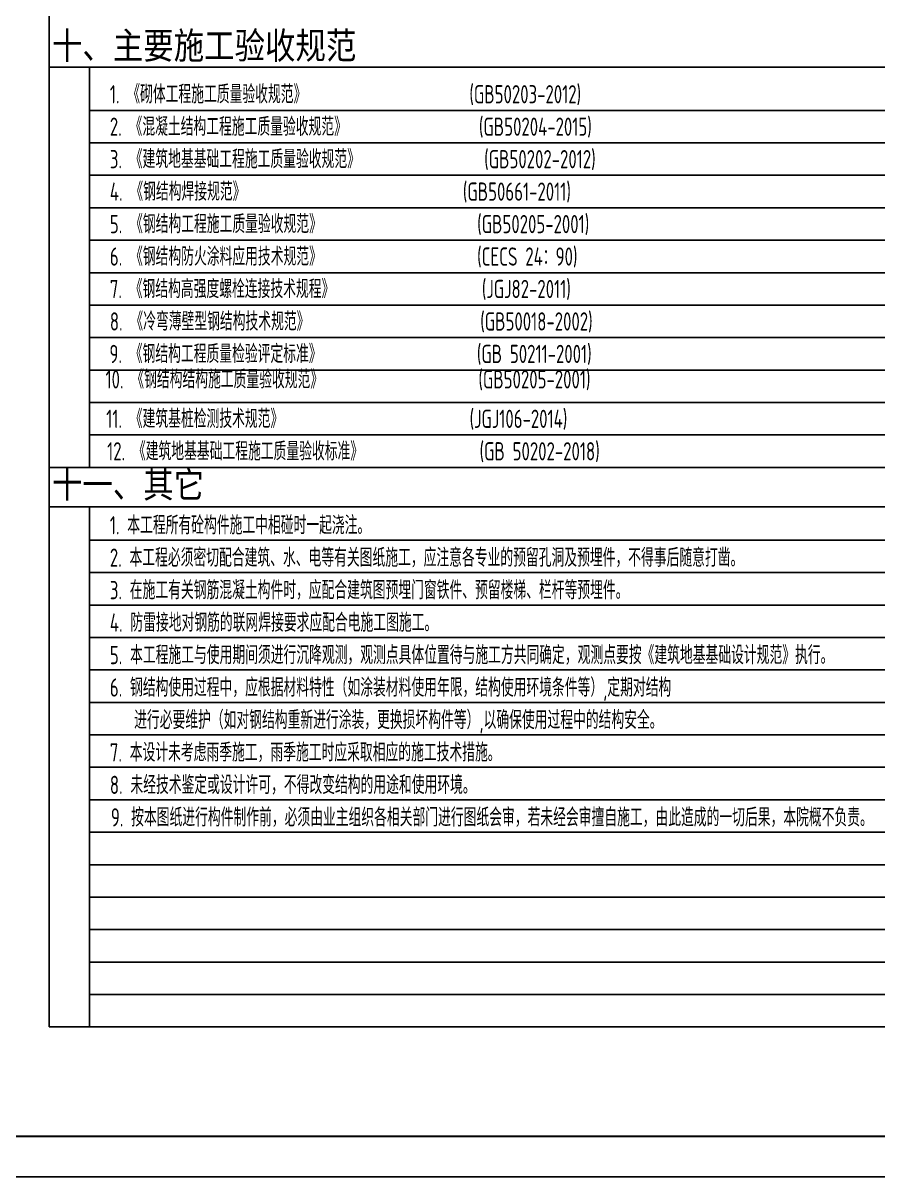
# Model space of a CAD drawing. Extents: x 180850 to 1400258, y 48356 to 327067.
# Drawn here: x 282058 to 296947, y 178987 to 199095 of the extents above; entities that cross this region are included whole.
import ezdxf
from ezdxf.enums import TextEntityAlignment as Align

# ---------------------------------------------------------------- set-up
doc = ezdxf.new("R2010")
doc.units = 0
doc.header["$LTSCALE"] = 1000
for name, color, linetype in [('BORDER', 7, 'Continuous'), ('NUM', 7, 'Continuous'), ('PUB_TITLE', 4, 'Continuous'), ('TEXT', 7, 'Continuous'), ('TK', 4, 'Continuous')]:
    doc.layers.add(name, color=color, linetype=linetype)
doc.styles.add('TSSD_Norm', font='tssdeng.shx', dxfattribs={"bigfont": 'hztxt.shx'})

msp = doc.modelspace()

# ---------------------------------------------------------------- linework, layer by layer
at = {"layer": 'BORDER', "const_width": 35.35}
msp.add_lwpolyline([(247738.49, 179694.41), (247738.49, 220280.27), (304728.39, 220280.27), (304728.39, 179694.41)], close=True, dxfattribs=at)
at = {"layer": 'PUB_TITLE'}
msp.add_lwpolyline([(245970.81, 178987.34), (245970.81, 220987.34), (305435.46, 220987.34), (305435.46, 178987.34)], close=True, dxfattribs=at)
at = {"layer": 'TK'}
for p, q in [((282512.62, 181600.35), (282512.62, 217506.72)), ((282512.62, 198326.25), (298154.6, 198326.25)), ((283212.15, 191350.98), (283212.15, 198326.25)), ((283212.15, 197573.21), (298154.6, 197573.21)), ((283212.15, 197007.55), (298154.6, 197007.55)), ((283212.15, 196441.89), (298154.6, 196441.89)), ((283212.15, 195876.24), (298154.6, 195876.24)), ((283212.15, 195310.58), (298154.6, 195310.58)), ((283212.15, 194744.92), (298154.6, 194744.92)), ((283212.15, 194179.27), (298154.6, 194179.27)), ((283212.15, 193613.61), (298154.6, 193613.61)), ((283212.15, 193047.95), (298154.6, 193047.95)), ((283212.15, 192482.3), (298154.6, 192482.3)), ((283212.15, 191916.64), (298154.6, 191916.64)), ((282512.62, 191350.98), (298154.6, 191350.98)), ((282512.62, 190662.15), (298154.6, 190662.15)), ((283212.15, 181600.35), (283212.15, 190662.15)), ((283212.15, 190085.2), (298154.6, 190085.2)), ((283212.15, 190085.2), (298154.6, 190085.2)), ((283212.15, 189519.54), (298154.6, 189519.54)), ((283212.15, 188953.88), (298154.6, 188953.88)), ((283212.15, 188388.23), (298154.6, 188388.23)), ((283212.15, 187822.57), (298154.6, 187822.57)), ((283212.15, 187256.91), (298154.6, 187256.91)), ((283212.15, 186691.26), (298154.6, 186691.26)), ((283212.15, 186125.6), (298154.6, 186125.6)), ((283212.15, 185559.94), (298154.6, 185559.94)), ((283212.15, 185559.94), (298154.6, 185559.94)), ((283212.15, 184994.29), (298154.6, 184994.29)), ((283212.15, 184994.29), (298154.6, 184994.29)), ((283212.15, 184428.63), (298154.6, 184428.63)), ((283212.15, 184428.63), (298154.6, 184428.63)), ((283212.15, 183862.97), (298154.6, 183862.97)), ((283212.15, 183297.32), (298154.6, 183297.32)), ((283212.15, 182731.66), (298154.6, 182731.66)), ((283212.15, 182166), (298154.6, 182166)), ((282512.62, 181600.35), (298154.6, 181600.35))]:
    msp.add_line(p, q, dxfattribs=at)

# ---------------------------------------------------------------- texts
at = {"layer": 'NUM', "style": 'TSSD_Norm', "width": 0.7}
for s, p in [('1. 《砌体工程施工质量验收规范》                     (GB50203-2012)', (283568.64, 197695.75)), ('2. 《混凝土结构工程施工质量验收规范》                 (GB50204-2015)', (283568.64, 197130.1)), ('3. 《建筑地基基础工程施工质量验收规范》                (GB50202-2012)', (283568.64, 196564.44)), ('4. 《钢结构焊接规范》                            (GB50661-2011)', (283568.64, 195998.79)), ('5. 《钢结构工程施工质量验收规范》                    (GB50205-2001)', (283568.64, 195433.13)), ('6. 《钢结构防火涂料应用技术规范》                    (CECS 24：90)', (283568.64, 194867.47)), ('7. 《钢结构高强度螺栓连接技术规程》                   (JGJ82-2011)', (283568.64, 194301.82)), ('8. 《冷弯薄壁型钢结构技术规范》                      (GB50018-2002)', (283568.64, 193736.16)), ('9. 《钢结构工程质量检验评定标准》                    (GB 50211-2001)', (283561.37, 193170.5)), ('11. 《建筑基桩检测技术规范》                        (JGJ106-2014)', (283505.74, 192039.19)), ('1. 本工程所有砼构件施工中相碰时一起浇注。', (283568.64, 190185.32)), ('2. 本工程必须密切配合建筑、水、电等有关图纸施工，应注意各专业的预留孔洞及预埋件，不得事后随意打凿。', (283568.64, 189619.66)), ('3. 在施工有关钢筋混凝土构件时，应配合建筑图预埋门窗铁件、预留楼梯、栏杆等预埋件。', (283568.64, 189054.01)), ('4. 防雷接地对钢筋的联网焊接要求应配合电施工图施工。', (283568.64, 188488.35)), ('5. 本工程施工与使用期间须进行沉降观测，观测点具体位置待与施工方共同确定，观测点要按《建筑地基基础设计规范》执行。', (283568.64, 187922.7)), ('6. 钢结构使用过程中，应根据材料特性（如涂装材料使用年限，结构使用环境条件等）,定期对结构', (283568.64, 187357.04)), ('进行必要维护（如对钢结构重新进行涂装，更换损坏构件等）,以确保使用过程中的结构安全。', (283991.67, 186791.38)), ('7. 本设计未考虑雨季施工，雨季施工时应采取相应的施工技术措施。', (283568.64, 186225.73)), ('8. 未经技术鉴定或设计许可，不得改变结构的用途和使用环境。', (283568.64, 185660.07)), ('9. 按本图纸进行构件制作前，必须由业主组织各相关部门进行图纸会审，若未经会审擅自施工，由此造成的一切后果，本院概不负责。', (283585.76, 185094.41))]:
    msp.add_text(s, height=318.1818, dxfattribs=at).set_placement(p)
msp.add_text('10. 《钢结构结构施工质量验收规范》                    (GB50205-2001)  ', height=318.1818, dxfattribs=at).set_placement((283492.93, 192631.72), align=Align.BOTTOM_LEFT)
at = {"layer": 'NUM', "color": 1, "style": 'TSSD_Norm', "width": 0.7}
msp.add_text('12. 《建筑地基基础工程施工质量验收标准》               (GB 50202-2018)', height=318.1818, dxfattribs=at).set_placement((283521.48, 191473.53))
at = {"layer": 'TEXT', "color": 3, "style": 'TSSD_Norm'}
for s, p in [('十、主要施工验收规范', (282559.56, 198419.13)), ('十一、其它', (282559.56, 190772.11))]:
    msp.add_text(s, height=530.303, dxfattribs=at).set_placement(p)

doc.saveas('drawing.dxf')
